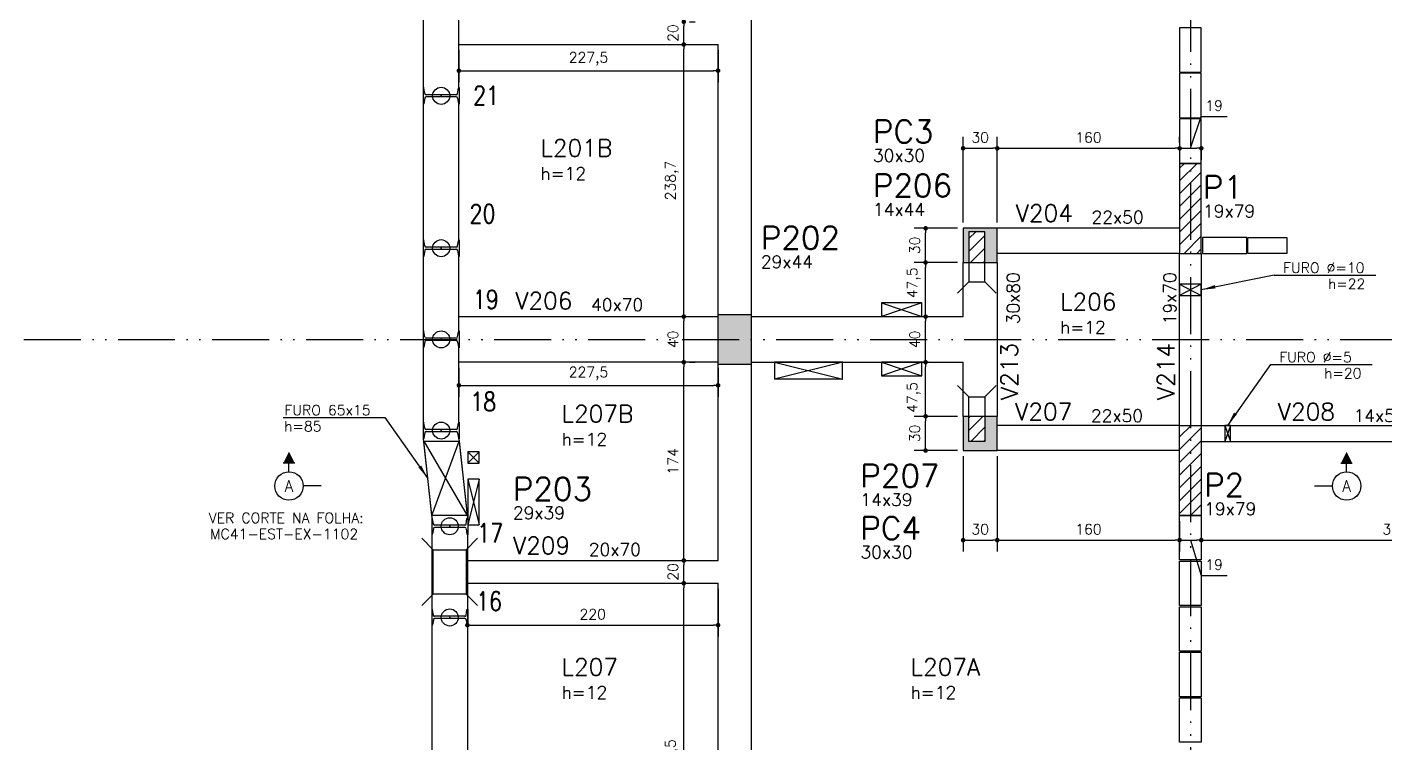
# Model space of a CAD drawing. Extents: x -15987 to 10579, y -7737 to -1189.
# Drawn here: x 5843 to 7035, y -6943 to -6315 of the extents above; entities that cross this region are included whole.
import ezdxf
from ezdxf.enums import TextEntityAlignment as Align

# ---------------------------------------------------------------- set-up
doc = ezdxf.new("R2010")
doc.units = 0
doc.header["$LTSCALE"] = 25
doc.linetypes.add('ESTILO_TQS_0004', pattern=[3.3, 2, -0.4, 0.05, -0.4, 0.05, -0.4])
for name, color, linetype in [('COTA', 1, 'Continuous'), ('EIXOS', 1, 'ESTILO_TQS_0004'), ('H2', 252, 'Continuous'), ('L-D', 2, 'Continuous'), ('L-N', 4, 'Continuous'), ('Linha_fina', 1, 'Continuous'), ('Linha_media', 4, 'Continuous'), ('ORELHA', 1, 'Continuous'), ('P-D', 2, 'Continuous'), ('P-S', 5, 'Continuous'), ('PENA_01', 1, 'Continuous'), ('Pena_1', 1, 'Continuous'), ('PIL-N', 4, 'Continuous'), ('PROJ', 252, 'Continuous'), ('SOLO-FUNDAÇOES', 7, 'Continuous'), ('SOLOD-TEXTO-007', 7, 'Continuous'), ('T1', 2, 'Continuous'), ('VIG-D', 2, 'Continuous'), ('VIG-N', 4, 'Continuous'), ('VIGA', 3, 'Continuous')]:
    doc.layers.add(name, color=color, linetype=linetype)
doc.styles.add('COTA', font='romans.shx')
doc.styles.add('ROMANS', font='ROMANS')
doc.styles.get("Standard").update_dxf_attribs({"font": 'romans.shx'})
doc.styles.add('Texto1', font='romans.shx', dxfattribs={"height": 9})
doc.dimstyles.new('forma', dxfattribs={"dimscale": 5, "dimtxt": 1.8, "dimasz": 0.8, "dimexe": 2, "dimexo": 1, "dimgap": 1, "dimtad": 1, "dimdec": 1, "dimzin": 9, "dimtxsty": 'COTA', "dimblk1": 'DOT', "dimblk2": 'DOT', "dimsah": 1, "dimcen": 0, "dimdle": 1, "dimclrd": 256, "dimclre": 256, "dimclrt": 2, "dimadec": 0, "dimazin": 0, "dimtfac": 1, "dimtdec": 0, "dimtmove": 0, "dimatfit": 3, "dimfxl": 1, "dimtolj": 1, "dimtzin": 0, "dimarcsym": 0})
pattern_1 = [(45, (2000, -1000), (-5.61266, 5.61266), [])]
pattern_2 = [(45, (6655, -891), (-5.61266, 5.61266), [])]

# ---------------------------------------------------------------- blocks, each defined once
blk = doc.blocks.new('A$Cfd6049db')
at = {"layer": 'PROJ'}
for points in [[(-2835.9, -695), (-2835.9, -734), (-2816.9, -734), (-2816.9, -695), (-2835.9, -695)], [(-2835.9, -735), (-2835.9, -774), (-2816.9, -774), (-2816.9, -735), (-2835.9, -735)], [(-2835.9, -775), (-2835.9, -814), (-2816.9, -814), (-2816.9, -775), (-2835.9, -775)], [(-2776.9, -879), (-2815.9, -879), (-2815.9, -893), (-2776.9, -893), (-2776.9, -879)], [(-2775.9, -879), (-2741.9, -879), (-2741.9, -893), (-2775.9, -893), (-2775.9, -879)], [(-2835.9, -1162), (-2835.9, -1123), (-2816.9, -1123), (-2816.9, -1162), (-2835.9, -1162)], [(-2835.9, -1202), (-2835.9, -1163), (-2816.9, -1163), (-2816.9, -1202), (-2835.9, -1202)], [(-2835.9, -1242), (-2835.9, -1203), (-2816.9, -1203), (-2816.9, -1242), (-2835.9, -1242)], [(-2835.9, -1282), (-2835.9, -1243), (-2816.9, -1243), (-2816.9, -1282), (-2835.9, -1282)], [(-2835.9, -1322), (-2835.9, -1283), (-2816.9, -1283), (-2816.9, -1322), (-2835.9, -1322)]]:
    blk.add_lwpolyline(points, dxfattribs=at)
blk = doc.blocks.new('seção_esq')
at = {"layer": 'Linha_media'}
for p, q in [((1, 4), (-1, 4)), ((0, 2.5), (0, 4)), ((5.62, 0), (2.5, 0))]:
    blk.add_line(p, q, dxfattribs=at)
blk.add_circle((0, 0), 2.5, dxfattribs=at)
blk.add_solid([(1, 4), (0, 6), (-1, 4)], dxfattribs=at)
blk = doc.blocks.new('seção_dir')
at = {"layer": 'Linha_media'}
for p, q in [((-1, 4), (1, 4)), ((0, 2.5), (0, 4)), ((-5.62, 0), (-2.5, 0))]:
    blk.add_line(p, q, dxfattribs=at)
blk.add_circle((0, 0), 2.5, dxfattribs=at)
blk.add_solid([(-1, 4), (0, 6), (1, 4)], dxfattribs=at)
blk = doc.blocks.new('atrib_seção')
at = {"layer": 'Linha_media', "style": 'ROMANS'}
blk.add_attdef('X', text='', height=2, dxfattribs=at).set_placement((0, 0), align=Align.MIDDLE)
blk = doc.blocks.new('_Dot')
at = {"color": 0, "linetype": 'ByBlock', "lineweight": -2}
blk.add_line((-0.5, 0), (-1, 0), dxfattribs=at)
at = {"color": 0, "linetype": 'ByBlock', "const_width": 0.5}
blk.add_lwpolyline([(-0.25, 0, 1), (0.25, 0, 1)], format="xyb", close=True, dxfattribs=at)
blk = doc.blocks.new('*D76')
at = {"layer": 'COTA', "lineweight": -2, "transparency": 16777216}
for p, q in [((6664.5, -6691.6), (6664.5, -6775.2)), ((6694.5, -6691.6), (6694.5, -6775.2)), ((6668.5, -6765.2), (6690.5, -6765.2))]:
    blk.add_line(p, q, dxfattribs=at)
at = {"layer": 'Defpoints', "color": 0, "transparency": 16777216}
for p in [(6664.5, -6686.6), (6694.5, -6686.6), (6694.5, -6765.2)]:
    blk.add_point(p, dxfattribs=at)
at = {"layer": 'COTA', "lineweight": -2, "transparency": 16777216, "xscale": 4, "yscale": 4, "zscale": 4, "rotation": 180}
blk.add_blockref('_Dot', (6664.5, -6765.2), dxfattribs=at)
at = {"layer": 'COTA', "lineweight": -2, "transparency": 16777216, "xscale": 4, "yscale": 4, "zscale": 4}
blk.add_blockref('_Dot', (6694.5, -6765.2), dxfattribs=at)
at = {"layer": 'COTA', "color": 2, "transparency": 16777216, "insert": (6679.5, -6755.7), "char_height": 9, "attachment_point": 5, "style": 'COTA'}
blk.add_mtext('\\A1;30 ', dxfattribs=at)
blk = doc.blocks.new('*D77')
at = {"layer": 'COTA', "lineweight": -2, "transparency": 16777216}
for p, q in [((6694.5, -6691.6), (6694.5, -6775.2)), ((6854.5, -6748.6), (6854.5, -6775.2)), ((6698.5, -6765.2), (6850.5, -6765.2))]:
    blk.add_line(p, q, dxfattribs=at)
at = {"layer": 'Defpoints', "color": 0, "transparency": 16777216}
for p in [(6694.5, -6686.6), (6854.5, -6743.6), (6854.5, -6765.2)]:
    blk.add_point(p, dxfattribs=at)
at = {"layer": 'COTA', "lineweight": -2, "transparency": 16777216, "xscale": 4, "yscale": 4, "zscale": 4, "rotation": 180}
blk.add_blockref('_Dot', (6694.5, -6765.2), dxfattribs=at)
at = {"layer": 'COTA', "lineweight": -2, "transparency": 16777216, "xscale": 4, "yscale": 4, "zscale": 4}
blk.add_blockref('_Dot', (6854.5, -6765.2), dxfattribs=at)
at = {"layer": 'COTA', "color": 2, "transparency": 16777216, "insert": (6774.5, -6755.7), "char_height": 9, "attachment_point": 5, "style": 'COTA'}
blk.add_mtext('\\A1;160 ', dxfattribs=at)
blk = doc.blocks.new('*D78')
at = {"layer": 'COTA', "lineweight": -2, "transparency": 16777216}
for p, q in [((6854.5, -6748.6), (6854.5, -6775.2)), ((6873.5, -6748.6), (6873.5, -6775.2)), ((6858.5, -6765.2), (6869.5, -6765.2)), ((6864, -6765.2), (6873.3, -6796.2)), ((6873.3, -6796.2), (6896.2, -6796.2))]:
    blk.add_line(p, q, dxfattribs=at)
at = {"layer": 'Defpoints', "color": 0, "transparency": 16777216}
for p in [(6854.5, -6743.6), (6873.5, -6743.6), (6873.5, -6765.2)]:
    blk.add_point(p, dxfattribs=at)
at = {"layer": 'COTA', "lineweight": -2, "transparency": 16777216, "xscale": 4, "yscale": 4, "zscale": 4, "rotation": 180}
blk.add_blockref('_Dot', (6854.5, -6765.2), dxfattribs=at)
at = {"layer": 'COTA', "lineweight": -2, "transparency": 16777216, "xscale": 4, "yscale": 4, "zscale": 4}
blk.add_blockref('_Dot', (6873.5, -6765.2), dxfattribs=at)
at = {"layer": 'COTA', "color": 2, "transparency": 16777216, "insert": (6884.7, -6786.7), "char_height": 9, "attachment_point": 5, "style": 'COTA'}
blk.add_mtext('\\A1;19 ', dxfattribs=at)
blk = doc.blocks.new('*D79')
at = {"layer": 'COTA', "lineweight": -2, "transparency": 16777216}
for p, q in [((7214.5, -6718.6), (7214.5, -6775.2)), ((6873.5, -6748.6), (6873.5, -6775.2)), ((6877.5, -6765.2), (7210.5, -6765.2))]:
    blk.add_line(p, q, dxfattribs=at)
at = {"layer": 'Defpoints', "color": 0, "transparency": 16777216}
for p in [(7214.5, -6713.6), (6873.5, -6743.6), (7214.5, -6765.2)]:
    blk.add_point(p, dxfattribs=at)
at = {"layer": 'COTA', "lineweight": -2, "transparency": 16777216, "xscale": 4, "yscale": 4, "zscale": 4, "rotation": 180}
blk.add_blockref('_Dot', (6873.5, -6765.2), dxfattribs=at)
at = {"layer": 'COTA', "lineweight": -2, "transparency": 16777216, "xscale": 4, "yscale": 4, "zscale": 4}
blk.add_blockref('_Dot', (7214.5, -6765.2), dxfattribs=at)
at = {"layer": 'COTA', "color": 2, "transparency": 16777216, "insert": (7044, -6755.7), "char_height": 9, "attachment_point": 5, "style": 'COTA'}
blk.add_mtext('\\A1;341 ', dxfattribs=at)
blk = doc.blocks.new('*D81')
at = {"layer": 'COTA', "lineweight": -2, "transparency": 16777216}
for p, q in [((6659.5, -6656.6), (6621.6, -6656.6)), ((6631.6, -6682.6), (6631.6, -6660.6)), ((6659.5, -6686.6), (6621.6, -6686.6))]:
    blk.add_line(p, q, dxfattribs=at)
at = {"layer": 'Defpoints', "color": 0, "transparency": 16777216}
for p in [(6631.6, -6656.6), (6664.5, -6656.6), (6664.5, -6686.6)]:
    blk.add_point(p, dxfattribs=at)
at = {"layer": 'COTA', "lineweight": -2, "transparency": 16777216, "xscale": 4, "yscale": 4, "zscale": 4}
for p, rotation in [((6631.6, -6656.6), 90), ((6631.6, -6686.6), 270)]:
    blk.add_blockref('_Dot', p, dxfattribs=dict(at, rotation=rotation))
at = {"layer": 'COTA', "color": 2, "transparency": 16777216, "insert": (6622.1, -6671.6), "char_height": 9, "attachment_point": 5, "rotation": 90, "style": 'COTA'}
blk.add_mtext('\\A1;30 ', dxfattribs=at)
blk = doc.blocks.new('*D82')
at = {"layer": 'COTA', "lineweight": -2, "transparency": 16777216}
for p, q in [((6633.9, -6609.1), (6621.6, -6609.1)), ((6631.6, -6652.6), (6631.6, -6613.1)), ((6659.5, -6656.6), (6621.6, -6656.6))]:
    blk.add_line(p, q, dxfattribs=at)
at = {"layer": 'Defpoints', "color": 0, "transparency": 16777216}
for p in [(6631.6, -6609.1), (6638.9, -6609.1), (6664.5, -6656.6)]:
    blk.add_point(p, dxfattribs=at)
at = {"layer": 'COTA', "lineweight": -2, "transparency": 16777216, "xscale": 4, "yscale": 4, "zscale": 4}
for p, rotation in [((6631.6, -6609.1), 90), ((6631.6, -6656.6), 270)]:
    blk.add_blockref('_Dot', p, dxfattribs=dict(at, rotation=rotation))
at = {"layer": 'COTA', "color": 2, "transparency": 16777216, "insert": (6621.2, -6640.1), "char_height": 9, "attachment_point": 5, "rotation": 90, "style": 'COTA'}
blk.add_mtext('\\A1;47,5 ', dxfattribs=at)
blk = doc.blocks.new('*D83')
at = {"layer": 'COTA', "lineweight": -2, "transparency": 16777216}
for p, q in [((6631.6, -6605.1), (6631.6, -6573.1)), ((6636.6, -6569.1), (6641.6, -6569.1)), ((6633.9, -6609.1), (6621.6, -6609.1))]:
    blk.add_line(p, q, dxfattribs=at)
at = {"layer": 'Defpoints', "color": 0, "transparency": 16777216}
for p in [(6631.6, -6569.1), (6631.6, -6569.1), (6638.9, -6609.1)]:
    blk.add_point(p, dxfattribs=at)
at = {"layer": 'COTA', "lineweight": -2, "transparency": 16777216, "xscale": 4, "yscale": 4, "zscale": 4}
for p, rotation in [((6631.6, -6569.1), 90), ((6631.6, -6609.1), 270)]:
    blk.add_blockref('_Dot', p, dxfattribs=dict(at, rotation=rotation))
at = {"layer": 'COTA', "color": 2, "transparency": 16777216, "insert": (6622.1, -6589.1), "char_height": 9, "attachment_point": 5, "rotation": 90, "style": 'COTA'}
blk.add_mtext('\\A1;40 ', dxfattribs=at)
blk = doc.blocks.new('*D84')
at = {"layer": 'COTA', "lineweight": -2, "transparency": 16777216}
for p, q in [((6659.5, -6521.6), (6621.6, -6521.6)), ((6631.6, -6565.1), (6631.6, -6525.6)), ((6636.6, -6569.1), (6641.6, -6569.1))]:
    blk.add_line(p, q, dxfattribs=at)
at = {"layer": 'Defpoints', "color": 0, "transparency": 16777216}
for p in [(6631.6, -6521.6), (6664.5, -6521.6), (6631.6, -6569.1)]:
    blk.add_point(p, dxfattribs=at)
at = {"layer": 'COTA', "lineweight": -2, "transparency": 16777216, "xscale": 4, "yscale": 4, "zscale": 4}
for p, rotation in [((6631.6, -6521.6), 90), ((6631.6, -6569.1), 270)]:
    blk.add_blockref('_Dot', p, dxfattribs=dict(at, rotation=rotation))
at = {"layer": 'COTA', "color": 2, "transparency": 16777216, "insert": (6621.2, -6539.5), "char_height": 9, "attachment_point": 5, "rotation": 90, "style": 'COTA'}
blk.add_mtext('\\A1;47,5 ', dxfattribs=at)
blk = doc.blocks.new('*D85')
at = {"layer": 'COTA', "lineweight": -2, "transparency": 16777216}
for p, q in [((6659.5, -6491.6), (6621.6, -6491.6)), ((6631.6, -6517.6), (6631.6, -6495.6)), ((6659.5, -6521.6), (6621.6, -6521.6))]:
    blk.add_line(p, q, dxfattribs=at)
at = {"layer": 'Defpoints', "color": 0, "transparency": 16777216}
for p in [(6631.6, -6491.6), (6664.5, -6491.6), (6664.5, -6521.6)]:
    blk.add_point(p, dxfattribs=at)
at = {"layer": 'COTA', "lineweight": -2, "transparency": 16777216, "xscale": 4, "yscale": 4, "zscale": 4}
for p, rotation in [((6631.6, -6491.6), 90), ((6631.6, -6521.6), 270)]:
    blk.add_blockref('_Dot', p, dxfattribs=dict(at, rotation=rotation))
at = {"layer": 'COTA', "color": 2, "transparency": 16777216, "insert": (6622.1, -6506.6), "char_height": 9, "attachment_point": 5, "rotation": 90, "style": 'COTA'}
blk.add_mtext('\\A1;30 ', dxfattribs=at)
blk = doc.blocks.new('*D86')
at = {"layer": 'COTA', "lineweight": -2, "transparency": 16777216}
for p, q in [((6664.5, -6486.6), (6664.5, -6411.4)), ((6668.5, -6421.4), (6690.5, -6421.4)), ((6694.5, -6486.6), (6694.5, -6411.4))]:
    blk.add_line(p, q, dxfattribs=at)
at = {"layer": 'Defpoints', "color": 0, "transparency": 16777216}
for p in [(6694.5, -6421.4), (6664.5, -6491.6), (6694.5, -6491.6)]:
    blk.add_point(p, dxfattribs=at)
at = {"layer": 'COTA', "lineweight": -2, "transparency": 16777216, "xscale": 4, "yscale": 4, "zscale": 4, "rotation": 180}
blk.add_blockref('_Dot', (6664.5, -6421.4), dxfattribs=at)
at = {"layer": 'COTA', "lineweight": -2, "transparency": 16777216, "xscale": 4, "yscale": 4, "zscale": 4}
blk.add_blockref('_Dot', (6694.5, -6421.4), dxfattribs=at)
at = {"layer": 'COTA', "color": 2, "transparency": 16777216, "insert": (6679.5, -6411.9), "char_height": 9, "attachment_point": 5, "style": 'COTA'}
blk.add_mtext('\\A1;30 ', dxfattribs=at)
blk = doc.blocks.new('*D87')
at = {"layer": 'COTA', "lineweight": -2, "transparency": 16777216}
for p, q in [((6694.5, -6486.6), (6694.5, -6411.4)), ((6698.5, -6421.4), (6850.5, -6421.4)), ((6854.5, -6416.4), (6854.5, -6411.4))]:
    blk.add_line(p, q, dxfattribs=at)
at = {"layer": 'Defpoints', "color": 0, "transparency": 16777216}
for p in [(6854.5, -6421.4), (6854.5, -6421.4), (6694.5, -6491.6)]:
    blk.add_point(p, dxfattribs=at)
at = {"layer": 'COTA', "lineweight": -2, "transparency": 16777216, "xscale": 4, "yscale": 4, "zscale": 4, "rotation": 180}
blk.add_blockref('_Dot', (6694.5, -6421.4), dxfattribs=at)
at = {"layer": 'COTA', "lineweight": -2, "transparency": 16777216, "xscale": 4, "yscale": 4, "zscale": 4}
blk.add_blockref('_Dot', (6854.5, -6421.4), dxfattribs=at)
at = {"layer": 'COTA', "color": 2, "transparency": 16777216, "insert": (6774.5, -6411.9), "char_height": 9, "attachment_point": 5, "style": 'COTA'}
blk.add_mtext('\\A1;160 ', dxfattribs=at)
blk = doc.blocks.new('*D88')
at = {"layer": 'COTA', "lineweight": -2, "transparency": 16777216}
for p, q in [((6864, -6421.4), (6873.3, -6393.4)), ((6873.3, -6393.4), (6896.2, -6393.4)), ((6854.5, -6416.4), (6854.5, -6411.4)), ((6858.5, -6421.4), (6869.5, -6421.4)), ((6873.5, -6421.3), (6873.5, -6431.4))]:
    blk.add_line(p, q, dxfattribs=at)
at = {"layer": 'Defpoints', "color": 0, "transparency": 16777216}
for p in [(6854.5, -6421.4), (6873.5, -6416.3), (6873.5, -6421.4)]:
    blk.add_point(p, dxfattribs=at)
at = {"layer": 'COTA', "lineweight": -2, "transparency": 16777216, "xscale": 4, "yscale": 4, "zscale": 4, "rotation": 180}
blk.add_blockref('_Dot', (6854.5, -6421.4), dxfattribs=at)
at = {"layer": 'COTA', "lineweight": -2, "transparency": 16777216, "xscale": 4, "yscale": 4, "zscale": 4}
blk.add_blockref('_Dot', (6873.5, -6421.4), dxfattribs=at)
at = {"layer": 'COTA', "color": 2, "transparency": 16777216, "insert": (6884.7, -6383.9), "char_height": 9, "attachment_point": 5, "style": 'COTA'}
blk.add_mtext('\\A1;19 ', dxfattribs=at)
blk = doc.blocks.new('ss')
at = {"layer": 'Linha_fina'}
blk.add_solid([(0, 0), (-2.5, -0.29), (-2.5, 0.3)], dxfattribs=at)
blk = doc.blocks.new('perfilW310x52')
at = {"layer": 'PROJ', "linetype": 'Continuous'}
for p, q in [((-0.084, 0.158), (0.064, 0.158)), ((-0.031, 0.144), (-0.076, 0.151)), ((-0.02, 0.132), (-0.02, -0.132)), ((0, 0.132), (0, -0.132)), ((0.011, 0.144), (0.056, 0.151)), ((-0.084, -0.158), (0.064, -0.158)), ((-0.031, -0.144), (-0.076, -0.151)), ((0.011, -0.144), (0.056, -0.151))]:
    blk.add_line(p, q, dxfattribs=at)
at = {"layer": 'PROJ'}
blk.add_circle((-0.01, 0), 0.075, dxfattribs=at)
at = {"layer": 'PROJ', "linetype": 'Continuous'}
for centre, radius, start, end in [((-0.076, 0.158), 0.00749, 180, 270), ((-0.032, 0.132), 0.0125, 0, 81.1582), ((0.012, 0.132), 0.0125, 98.8418, 180), ((0.056, 0.158), 0.00749, 270, 0), ((-0.076, -0.158), 0.00749, 90, 180), ((-0.032, -0.132), 0.0125, 278.8418, 0), ((0.012, -0.132), 0.0125, 180, 261.1582), ((0.056, -0.158), 0.00749, 0, 90)]:
    blk.add_arc(centre, radius, start, end, dxfattribs=at)
at = {"layer": 'PROJ'}
blk.add_point((-0.01, 0), dxfattribs=at)
blk = doc.blocks.new('A$Cef5519e7')
at = {"layer": 'VIGA'}
for points in [[(407.5, -915.2), (407.5, -820)], [(438.5, -915.2), (438.5, -820)], [(407.5, -1049), (407.5, -930)], [(438.5, -1049), (438.5, -930)], [(407.5, -1128.9), (407.5, -1063.6)], [(438.5, -1128.9), (438.5, -1063.6)], [(407.5, -1209), (407.5, -1143.7)], [(438.5, -1209), (438.5, -1143.7)], [(415, -1292.9), (407.5, -1223.7)], [(438.5, -1223.7), (446, -1293)], [(415, -1373), (415, -1307.7)], [(446, -1307.7), (446, -1373)], [(415, -1579), (415, -1387.7)], [(446, -1387.7), (446, -1579)]]:
    blk.add_lwpolyline(points, dxfattribs=at)
at = {"layer": 'SOLO-FUNDAÇOES', "color": 111, "xscale": 100, "yscale": 100, "zscale": 100, "rotation": 270}
for p in [(423, -923.6), (423, -1057.3), (423, -1137.3), (423, -1217.3), (430.5, -1301.3), (430.5, -1381.3)]:
    blk.add_blockref('perfilW310x52', p, dxfattribs=at)
at = {"layer": 'SOLOD-TEXTO-007', "style": 'ROMANS', "width": 0.8}
for s, p in [('21', (451, -930.6)), ('20', (447.9, -1034.3)), ('19', (450.8, -1109.5)), ('18', (448.6, -1199.1)), ('17', (454.6, -1314.4)), ('16', (453.7, -1374.2))]:
    blk.add_text(s, height=16.5, dxfattribs=at).set_placement(p)
blk = doc.blocks.new('*D101')
at = {"layer": 'COTA', "lineweight": -2, "transparency": 16777216}
for p, q in [((6419.4, -7107.6), (6419.4, -6807.1)), ((6424.4, -6803.1), (6429.4, -6803.1)), ((6424.4, -7111.6), (6429.4, -7111.6))]:
    blk.add_line(p, q, dxfattribs=at)
at = {"layer": 'Defpoints', "color": 0, "transparency": 16777216}
for p in [(6419.4, -6803.1), (6419.4, -6803.1), (6419.4, -7111.6)]:
    blk.add_point(p, dxfattribs=at)
at = {"layer": 'COTA', "lineweight": -2, "transparency": 16777216, "xscale": 4, "yscale": 4, "zscale": 4}
for p, rotation in [((6419.4, -6803.1), 90), ((6419.4, -7111.6), 270)]:
    blk.add_blockref('_Dot', p, dxfattribs=dict(at, rotation=rotation))
at = {"layer": 'COTA', "color": 2, "transparency": 16777216, "insert": (6409, -6957.3), "char_height": 9, "attachment_point": 5, "rotation": 90, "style": 'COTA'}
blk.add_mtext('\\A1;308,5 ', dxfattribs=at)
blk = doc.blocks.new('*D102')
at = {"layer": 'COTA', "lineweight": -2, "transparency": 16777216}
for p, q in [((6419.4, -6799.1), (6419.4, -6787.1)), ((6424.4, -6783.1), (6429.4, -6783.1)), ((6424.4, -6803.1), (6429.4, -6803.1))]:
    blk.add_line(p, q, dxfattribs=at)
at = {"layer": 'Defpoints', "color": 0, "transparency": 16777216}
for p in [(6419.4, -6783.1), (6419.4, -6783.1), (6419.4, -6803.1)]:
    blk.add_point(p, dxfattribs=at)
at = {"layer": 'COTA', "lineweight": -2, "transparency": 16777216, "xscale": 4, "yscale": 4, "zscale": 4}
for p, rotation in [((6419.4, -6783.1), 90), ((6419.4, -6803.1), 270)]:
    blk.add_blockref('_Dot', p, dxfattribs=dict(at, rotation=rotation))
at = {"layer": 'COTA', "color": 2, "transparency": 16777216, "insert": (6409.9, -6793.1), "char_height": 9, "attachment_point": 5, "rotation": 90, "style": 'COTA'}
blk.add_mtext('\\A1;20 ', dxfattribs=at)
blk = doc.blocks.new('*D103')
at = {"layer": 'COTA', "lineweight": -2, "transparency": 16777216}
for p, q in [((6414.4, -6609.1), (6409.4, -6609.1)), ((6419.4, -6779.1), (6419.4, -6613.1)), ((6424.4, -6783.1), (6429.4, -6783.1))]:
    blk.add_line(p, q, dxfattribs=at)
at = {"layer": 'Defpoints', "color": 0, "transparency": 16777216}
for p in [(6419.4, -6609.1), (6419.4, -6609.1), (6419.4, -6783.1)]:
    blk.add_point(p, dxfattribs=at)
at = {"layer": 'COTA', "lineweight": -2, "transparency": 16777216, "xscale": 4, "yscale": 4, "zscale": 4}
for p, rotation in [((6419.4, -6609.1), 90), ((6419.4, -6783.1), 270)]:
    blk.add_blockref('_Dot', p, dxfattribs=dict(at, rotation=rotation))
at = {"layer": 'COTA', "color": 2, "transparency": 16777216, "insert": (6409.9, -6696.1), "char_height": 9, "attachment_point": 5, "rotation": 90, "style": 'COTA'}
blk.add_mtext('\\A1;174 ', dxfattribs=at)
blk = doc.blocks.new('*D104')
at = {"layer": 'COTA', "lineweight": -2, "transparency": 16777216}
for p, q in [((6419.4, -6605.1), (6419.4, -6573.1)), ((6424.4, -6569.1), (6429.4, -6569.1)), ((6424.4, -6609.1), (6429.4, -6609.1))]:
    blk.add_line(p, q, dxfattribs=at)
at = {"layer": 'Defpoints', "color": 0, "transparency": 16777216}
for p in [(6419.4, -6569.1), (6419.4, -6569.1), (6419.4, -6609.1)]:
    blk.add_point(p, dxfattribs=at)
at = {"layer": 'COTA', "lineweight": -2, "transparency": 16777216, "xscale": 4, "yscale": 4, "zscale": 4}
for p, rotation in [((6419.4, -6569.1), 90), ((6419.4, -6609.1), 270)]:
    blk.add_blockref('_Dot', p, dxfattribs=dict(at, rotation=rotation))
at = {"layer": 'COTA', "color": 2, "transparency": 16777216, "insert": (6409.9, -6589.1), "char_height": 9, "attachment_point": 5, "rotation": 90, "style": 'COTA'}
blk.add_mtext('\\A1;40 ', dxfattribs=at)
blk = doc.blocks.new('*D105')
at = {"layer": 'COTA', "lineweight": -2, "transparency": 16777216}
for p, q in [((6419.4, -6565.1), (6419.4, -6334.3)), ((6424.4, -6330.3), (6429.4, -6330.3)), ((6424.4, -6569.1), (6429.4, -6569.1))]:
    blk.add_line(p, q, dxfattribs=at)
at = {"layer": 'Defpoints', "color": 0, "transparency": 16777216}
for p in [(6419.4, -6330.3), (6419.4, -6330.3), (6419.4, -6569.1)]:
    blk.add_point(p, dxfattribs=at)
at = {"layer": 'COTA', "lineweight": -2, "transparency": 16777216, "xscale": 4, "yscale": 4, "zscale": 4}
for p, rotation in [((6419.4, -6330.3), 90), ((6419.4, -6569.1), 270)]:
    blk.add_blockref('_Dot', p, dxfattribs=dict(at, rotation=rotation))
at = {"layer": 'COTA', "color": 2, "transparency": 16777216, "insert": (6409, -6449.7), "char_height": 9, "attachment_point": 5, "rotation": 90, "style": 'COTA'}
blk.add_mtext('\\A1;238,7 ', dxfattribs=at)
blk = doc.blocks.new('*D106')
at = {"layer": 'COTA', "lineweight": -2, "transparency": 16777216}
for p, q in [((6424.4, -6310.3), (6429.4, -6310.3)), ((6419.4, -6326.3), (6419.4, -6314.3)), ((6424.4, -6330.3), (6429.4, -6330.3))]:
    blk.add_line(p, q, dxfattribs=at)
at = {"layer": 'Defpoints', "color": 0, "transparency": 16777216}
for p in [(6419.4, -6310.3), (6419.4, -6310.3), (6419.4, -6330.3)]:
    blk.add_point(p, dxfattribs=at)
at = {"layer": 'COTA', "lineweight": -2, "transparency": 16777216, "xscale": 4, "yscale": 4, "zscale": 4}
for p, rotation in [((6419.4, -6310.3), 90), ((6419.4, -6330.3), 270)]:
    blk.add_blockref('_Dot', p, dxfattribs=dict(at, rotation=rotation))
at = {"layer": 'COTA', "color": 2, "transparency": 16777216, "insert": (6409.9, -6320.3), "char_height": 9, "attachment_point": 5, "rotation": 90, "style": 'COTA'}
blk.add_mtext('\\A1;20 ', dxfattribs=at)
blk = doc.blocks.new('*D108')
at = {"layer": 'COTA', "lineweight": -2, "transparency": 16777216}
for p, q in [((6229.5, -6808.1), (6229.5, -6849.8)), ((6449.5, -6808.1), (6449.5, -6849.8)), ((6233.5, -6839.8), (6445.5, -6839.8))]:
    blk.add_line(p, q, dxfattribs=at)
at = {"layer": 'Defpoints', "color": 0, "transparency": 16777216}
for p in [(6229.5, -6803.1), (6449.5, -6803.1), (6449.5, -6839.8)]:
    blk.add_point(p, dxfattribs=at)
at = {"layer": 'COTA', "lineweight": -2, "transparency": 16777216, "xscale": 4, "yscale": 4, "zscale": 4, "rotation": 180}
blk.add_blockref('_Dot', (6229.5, -6839.8), dxfattribs=at)
at = {"layer": 'COTA', "lineweight": -2, "transparency": 16777216, "xscale": 4, "yscale": 4, "zscale": 4}
blk.add_blockref('_Dot', (6449.5, -6839.8), dxfattribs=at)
at = {"layer": 'COTA', "color": 2, "transparency": 16777216, "insert": (6339.5, -6830.3), "char_height": 9, "attachment_point": 5, "style": 'COTA'}
blk.add_mtext('\\A1;220 ', dxfattribs=at)
blk = doc.blocks.new('*D109')
at = {"layer": 'COTA', "lineweight": -2, "transparency": 16777216}
for p, q in [((6222, -6614.1), (6222, -6639.4)), ((6449.5, -6614.1), (6449.5, -6639.4)), ((6226, -6629.4), (6445.5, -6629.4))]:
    blk.add_line(p, q, dxfattribs=at)
at = {"layer": 'Defpoints', "color": 0, "transparency": 16777216}
for p in [(6222, -6609.1), (6449.5, -6609.1), (6449.5, -6629.4)]:
    blk.add_point(p, dxfattribs=at)
at = {"layer": 'COTA', "lineweight": -2, "transparency": 16777216, "xscale": 4, "yscale": 4, "zscale": 4, "rotation": 180}
blk.add_blockref('_Dot', (6222, -6629.4), dxfattribs=at)
at = {"layer": 'COTA', "lineweight": -2, "transparency": 16777216, "xscale": 4, "yscale": 4, "zscale": 4}
blk.add_blockref('_Dot', (6449.5, -6629.4), dxfattribs=at)
at = {"layer": 'COTA', "color": 2, "transparency": 16777216, "insert": (6335.8, -6619.1), "char_height": 9, "attachment_point": 5, "style": 'COTA'}
blk.add_mtext('\\A1;227,5 ', dxfattribs=at)
blk = doc.blocks.new('*D110')
at = {"layer": 'COTA', "lineweight": -2, "transparency": 16777216}
for p, q in [((6222, -6335.3), (6222, -6363.3)), ((6449.5, -6335.3), (6449.5, -6363.3)), ((6226, -6353.3), (6445.5, -6353.3))]:
    blk.add_line(p, q, dxfattribs=at)
at = {"layer": 'Defpoints', "color": 0, "transparency": 16777216}
for p in [(6222, -6330.3), (6449.5, -6330.3), (6449.5, -6353.3)]:
    blk.add_point(p, dxfattribs=at)
at = {"layer": 'COTA', "lineweight": -2, "transparency": 16777216, "xscale": 4, "yscale": 4, "zscale": 4, "rotation": 180}
blk.add_blockref('_Dot', (6222, -6353.3), dxfattribs=at)
at = {"layer": 'COTA', "lineweight": -2, "transparency": 16777216, "xscale": 4, "yscale": 4, "zscale": 4}
blk.add_blockref('_Dot', (6449.5, -6353.3), dxfattribs=at)
at = {"layer": 'COTA', "color": 2, "transparency": 16777216, "insert": (6335.8, -6343), "char_height": 9, "attachment_point": 5, "style": 'COTA'}
blk.add_mtext('\\A1;227,5 ', dxfattribs=at)

msp = doc.modelspace()

# ---------------------------------------------------------------- hatches: boundary and pattern name
at = {"layer": 'COTA'}
h = msp.add_hatch(dxfattribs=at)
h.set_pattern_fill('ANSI31', color=256, scale=2.5)
h.set_pattern_definition(pattern_2)
h.paths.add_polyline_path([(6854.52, -6513.6), (6873.52, -6513.6), (6873.52, -6434.6), (6854.52, -6434.6)])
h = msp.add_hatch(dxfattribs=at)
h.set_pattern_fill('ANSI31', color=256, scale=2.5)
h.set_pattern_definition(pattern_1)
h.paths.add_polyline_path([(6683.52, -6494.6), (6669.52, -6494.6), (6669.52, -6521.6), (6683.52, -6521.6)])
h = msp.add_hatch(dxfattribs=at)
h.set_pattern_fill('ANSI31', color=256, scale=2.5)
h.set_pattern_definition(pattern_1)
h.paths.add_polyline_path([(6683.52, -6656.6), (6669.52, -6656.6), (6669.52, -6678.6), (6683.52, -6678.6)])
h = msp.add_hatch(dxfattribs=at)
h.set_pattern_fill('ANSI31', color=256, scale=2.5)
h.set_pattern_definition(pattern_2)
h.paths.add_polyline_path([(6854.52, -6664.6), (6873.52, -6664.6), (6873.52, -6743.6), (6854.52, -6743.6)])
at = {"layer": 'H2'}
for points in [[(6669.52, -6521.6), (6669.52, -6494.6), (6683.52, -6494.6), (6683.52, -6521.6), (6694.52, -6521.6), (6694.52, -6491.6), (6664.52, -6491.6), (6664.52, -6521.6)], [(6449.52, -6567.1), (6478.52, -6567.1), (6478.52, -6611.1), (6449.52, -6611.1)], [(6683.52, -6656.6), (6683.52, -6678.6), (6669.52, -6678.6), (6669.52, -6656.6), (6664.52, -6656.6), (6664.52, -6686.6), (6694.52, -6686.6), (6694.52, -6656.6)]]:
    msp.add_hatch(color=256, dxfattribs=at).paths.add_polyline_path(points)

# ---------------------------------------------------------------- linework, layer by layer
at = {"layer": 'EIXOS'}
for p, q in [((6864.02, -5461.86), (6864.02, -7689.12)), ((5427.92, -6589.1), (9672.89, -6589.1))]:
    msp.add_line(p, q, dxfattribs=at)
at = {"layer": 'Linha_fina'}
for p, q in [((6937.59, -6532.72), (6873.52, -6545.64)), ((6937.59, -6532.72), (7026.72, -6532.72)), ((6934.19, -6611.17), (6896.52, -6664.58)), ((6934.19, -6611.17), (7023.33, -6611.17)), ((6067.96, -6657.65), (6157.09, -6657.65)), ((6157.09, -6657.65), (6194.76, -6711.06))]:
    msp.add_line(p, q, dxfattribs=at)
at = {"layer": 'ORELHA', "linetype": 'Continuous'}
for points in [[(6669.52, -6538.6), (6659.52, -6548.6)], [(6683.52, -6538.6), (6693.52, -6548.6)], [(6669.52, -6639.6), (6659.52, -6629.6)], [(6683.52, -6639.6), (6693.52, -6629.6)], [(6199.52, -6773.6), (6189.52, -6763.6)], [(6228.52, -6773.6), (6238.52, -6763.6)], [(6199.52, -6812.6), (6189.52, -6822.6)], [(6228.52, -6812.6), (6238.52, -6822.6)]]:
    msp.add_lwpolyline(points, dxfattribs=at)
at = {"layer": 'P-S'}
for points in [[(6854.52, -6513.6), (6873.52, -6513.6), (6873.52, -6434.6), (6854.52, -6434.6), (6854.52, -6513.6)], [(6664.52, -6521.6), (6694.52, -6521.6), (6694.52, -6491.6), (6664.52, -6491.6), (6664.52, -6521.6)], [(6669.52, -6538.6), (6683.52, -6538.6), (6683.52, -6494.6), (6669.52, -6494.6), (6669.52, -6538.6)], [(6449.52, -6567.1), (6478.52, -6567.1), (6478.52, -6611.1), (6449.52, -6611.1), (6449.52, -6567.1)], [(6669.52, -6639.6), (6683.52, -6639.6), (6683.52, -6678.6), (6669.52, -6678.6), (6669.52, -6639.6)], [(6664.52, -6686.6), (6694.52, -6686.6), (6694.52, -6656.6), (6664.52, -6656.6), (6664.52, -6686.6)], [(6854.52, -6664.6), (6873.52, -6664.6), (6873.52, -6743.6), (6854.52, -6743.6), (6854.52, -6664.6)], [(6199.52, -6773.6), (6228.52, -6773.6), (6228.52, -6812.6), (6199.52, -6812.6), (6199.52, -6773.6)]]:
    msp.add_lwpolyline(points, dxfattribs=at)
at = {"layer": 'PENA_01'}
for points in [[(6191.24, -6678.46), (6229.3, -6743.73)], [(6198.3, -6743.73), (6222.23, -6678.46)]]:
    msp.add_lwpolyline(points, dxfattribs=at)
at = {"layer": 'Pena_1'}
msp.add_line((6559.02, -6624.1), (6499.02, -6624.1), dxfattribs=at)
for points in [[(6854.52, -6540.64), (6854.52, -6550.64), (6873.52, -6550.64), (6873.52, -6540.64), (6854.52, -6540.64)], [(6854.52, -6540.64), (6873.52, -6550.64)], [(6873.52, -6540.64), (6854.52, -6550.64)], [(6592.89, -6557.1), (6592.89, -6569.1), (6628.26, -6569.1), (6628.26, -6557.1), (6592.89, -6557.1)], [(6592.89, -6557.1), (6628.26, -6569.1)], [(6628.26, -6557.1), (6592.89, -6569.1)], [(6499.02, -6609.1), (6559.02, -6624.1)], [(6559.02, -6609.1), (6499.02, -6624.1)], [(6558.71, -6624.02), (6558.71, -6609.1), (6499.02, -6609.1), (6499.02, -6624.1)], [(6592.89, -6609.1), (6592.89, -6621.1), (6628.26, -6621.1), (6628.26, -6609.1), (6592.89, -6609.1)], [(6592.89, -6609.1), (6628.26, -6621.1)], [(6628.26, -6609.1), (6592.89, -6621.1)], [(6894.03, -6664.6), (6894.03, -6678.61), (6899.03, -6678.6), (6899.03, -6664.61), (6894.03, -6664.61)], [(6894.03, -6664.6), (6899.02, -6678.6)], [(6899.02, -6664.61), (6894.03, -6678.6)], [(6229.82, -6687.68), (6229.82, -6697.68), (6239.82, -6697.68), (6239.82, -6687.68), (6229.82, -6687.68)], [(6229.82, -6687.68), (6239.82, -6697.68)], [(6239.82, -6687.68), (6229.82, -6697.68)], [(6229.8, -6711.71), (6229.8, -6751.71), (6239.8, -6751.71), (6239.8, -6711.71), (6229.8, -6711.71)], [(6229.8, -6711.71), (6239.8, -6751.71)], [(6239.8, -6711.71), (6229.8, -6751.71)]]:
    msp.add_lwpolyline(points, dxfattribs=at)
msp.add_lwpolyline([(6191.24, -6678.46), (6222.23, -6678.46), (6229.3, -6743.73), (6198.3, -6743.73)], close=True, dxfattribs=at)
at = {"layer": 'VIGA'}
for p, q in [((6873.52, -6664.6), (7214.52, -6664.6)), ((6873.52, -6678.6), (7214.52, -6678.6))]:
    msp.add_line(p, q, dxfattribs=at)
for points in [[(6478.52, -6066.59), (6478.52, -6567.1)], [(6222.02, -6330.35), (6449.52, -6330.35)], [(6449.52, -6567.1), (6449.52, -6330.35)], [(6854.52, -6491.6), (6694.52, -6491.6)], [(6854.52, -6513.6), (6694.52, -6513.6)], [(6854.52, -6664.6), (6854.52, -6513.6)], [(6873.52, -6513.6), (6873.52, -6664.6)], [(6664.52, -6569.1), (6664.52, -6521.6)], [(6694.52, -6521.6), (6694.52, -6656.6)], [(6222.02, -6569.1), (6449.52, -6569.1)], [(6478.52, -6569.1), (6664.52, -6569.1)], [(6449.52, -6609.1), (6222.02, -6609.1)], [(6449.52, -6783.1), (6449.52, -6611.1)], [(6478.52, -6609.1), (6664.52, -6609.1)], [(6478.52, -6611.1), (6478.52, -7111.59)], [(6664.52, -6656.6), (6664.52, -6609.1)], [(6854.52, -6664.6), (6694.52, -6664.6)], [(6854.52, -6686.6), (6694.52, -6686.6)], [(6229.52, -6783.1), (6449.52, -6783.1)], [(6229.52, -6803.1), (6449.52, -6803.1)], [(6449.52, -7111.6), (6449.52, -6803.1)]]:
    msp.add_lwpolyline(points, dxfattribs=at)

# ---------------------------------------------------------------- block references
msp.add_blockref('A$Cfd6049db', (9690.38, -5620.61))
at = {"layer": 'COTA'}
msp.add_blockref('A$Cef5519e7', (5783.53, -5452.77), dxfattribs=at)
at = {"layer": 'COTA', "yscale": 4.999999999999998, "zscale": 4.999999999999998}
for p, xscale, rotation in [((6873.52, -6545.64), 4.999999999999998, 192.9421031666025), ((6896.52, -6664.58), 4.999999999999998, 236.3440974744763), ((6194.76, -6711.06), -4.999999999999998, 123.6559025255237)]:
    msp.add_blockref('ss', p, dxfattribs=dict(at, xscale=xscale, rotation=rotation))
at = {"layer": 'COTA', "xscale": 5, "yscale": 5, "zscale": 5}
for name, p in [('seção_esq', (6072.95, -6717.7)), ('seção_dir', (7001.05, -6717.7))]:
    msp.add_blockref(name, p, dxfattribs=at)
for p in [(6072.95, -6717.7), (7001.05, -6717.7)]:
    msp.add_blockref('atrib_seção', p, dxfattribs=at).add_auto_attribs({'X': 'A'})

# ---------------------------------------------------------------- texts
at = {"layer": 'L-D'}
for p in [(6293.64, -6449.01), (6749.59, -6583.94), (6312.16, -6682.23), (6312.16, -6904.41), (6618.42, -6904.41)]:
    msp.add_text('h=12', height=11, dxfattribs=at).set_placement(p)
at = {"layer": 'L-N'}
for s, p in [('L201B', (6293.64, -6428.61)), ('L206', (6749.59, -6563.54)), ('L207B', (6312.16, -6661.83)), ('L207', (6312.16, -6884.01)), ('L207A', (6618.42, -6884.01))]:
    msp.add_text(s, height=15, dxfattribs=at).set_placement(p)
at = {"layer": 'P-D', "linetype": 'Continuous'}
for s, p in [('30x30', (6585.41, -6433.21, 0.02)), ('14x44', (6585.41, -6480.59, 0.02)), ('19x79', (6875, -6481.98)), ('29x44', (6487.03, -6526.48, 0.02)), ('14x39', (6574.38, -6735.25, 0.02)), ('29x39', (6269.42, -6746.83, 0.02)), ('19x79', (6876.02, -6743.33)), ('30x30', (6574.38, -6781.26, 0.02))]:
    msp.add_text(s, height=11, dxfattribs=at).set_placement(p)
at = {"layer": 'PIL-N', "linetype": 'Continuous'}
for s, p in [('PC3', (6585.41, -6416.71, 0.02)), ('P206', (6585.41, -6464.09, 0.02)), ('P1', (6875, -6465.48)), ('P202', (6487.03, -6509.98, 0.02)), ('P207', (6574.38, -6718.75, 0.02)), ('P2', (6876.02, -6726.83)), ('P203', (6269.42, -6730.33, 0.02)), ('PC4', (6574.38, -6764.76, 0.02))]:
    msp.add_text(s, height=20, dxfattribs=at).set_placement(p)
at = {"layer": 'T1', "style": 'Texto1'}
for s, p in [('FURO Ø=10', (6945.32, -6530.72)), ('h=22', (6984.65, -6544.84)), ('FURO Ø=5', (6941.92, -6609.17)), ('h=20', (6981.26, -6623.29)), ('FURO 65x15', (6068.97, -6655.65)), ('h=85', (6068.71, -6669.77)), ('VER CORTE NA FOLHA: ', (6002.63, -6750.25)), ('MC41-EST-EX-1102', (6003.66, -6764.32))]:
    msp.add_text(s, height=9, dxfattribs=at).set_placement(p)
at = {"layer": 'VIG-D', "linetype": 'Continuous'}
for s, p in [('22x50', (6777.18, -6487.33, -0.02)), ('40x70', (6338.01, -6564.15, -0.02)), ('22x50', (6776.65, -6661.53, -0.02)), ('14x52', (7007.11, -6661.53, -0.02)), ('20x70', (6336.01, -6778.88, -0.02))]:
    msp.add_text(s, height=11, dxfattribs=at).set_placement(p)
for s, p in [('30x80', (6713.96, -6575.87, -0.02)), ('19x70', (6851.37, -6575.87, -0.02))]:
    msp.add_text(s, height=11, rotation=90, dxfattribs=at).set_placement(p)
at = {"layer": 'VIG-N', "linetype": 'Continuous'}
for s, p in [('V204', (6710.7, -6485.85, -0.02)), ('V206', (6271.53, -6562.67, -0.02)), ('V207', (6710.17, -6660.05, -0.02)), ('V208', (6940.64, -6660.05, -0.02)), ('V209', (6269.54, -6777.4, -0.02))]:
    msp.add_text(s, height=15, dxfattribs=at).set_placement(p)
for s, p in [('V213', (6712.48, -6642.35, -0.02)), ('V214', (6849.89, -6642.35, -0.02))]:
    msp.add_text(s, height=15, rotation=90, dxfattribs=at).set_placement(p)

# ---------------------------------------------------------------- dimensions: what is measured, and where the dimension line sits
at = {"layer": 'COTA'}
for base, p1, p2, picture, middle in [((6419.4, -6310.35), (6419.4, -6330.35), (6419.4, -6310.35), '*D106', (6419.4, -6320.35)), ((6631.6, -6521.6), (6631.6, -6569.1), (6664.52, -6521.6), '*D84', (6631.6, -6539.52)), ((6631.6, -6609.1), (6664.52, -6656.6), (6638.85, -6609.1), '*D82', (6631.6, -6640.09)), ((6419.4, -6783.1), (6419.4, -6803.1), (6419.4, -6783.1), '*D102', (6419.4, -6793.1))]:
    dim = msp.add_linear_dim(base=base, p1=p1, p2=p2, angle=90, dimstyle='forma', override={"dimpost": ' ', "dimtmove": 1}, dxfattribs=at)
    dim.commit()
    dim.dimension.update_dxf_attribs({"geometry": picture, "text_midpoint": middle, "dimtype": 128})
for base, p1, p2, override, picture, middle in [((6449.52, -6353.33), (6222.02, -6330.35), (6449.52, -6330.35), {"dimpost": ' '}, '*D110', (6335.77, -6342.97)), ((6694.52, -6421.4), (6664.52, -6491.6), (6694.52, -6491.6), {"dimpost": ' '}, '*D86', (6679.52, -6411.9)), ((6854.52, -6421.4), (6694.52, -6491.6), (6854.52, -6421.4), {"dimpost": ' ', "dimtmove": 1}, '*D87', (6774.52, -6411.9)), ((6449.52, -6629.42), (6222.02, -6609.1), (6449.52, -6609.1), {"dimpost": ' '}, '*D109', (6335.77, -6619.06)), ((6694.52, -6765.2), (6664.52, -6686.6), (6694.52, -6686.6), {"dimpost": ' '}, '*D76', (6679.52, -6755.7)), ((6854.52, -6765.2), (6694.52, -6686.6), (6854.52, -6743.6), {"dimpost": ' ', "dimtmove": 1}, '*D77', (6774.52, -6755.7)), ((7214.52, -6765.2), (6873.52, -6743.6), (7214.52, -6713.6), {"dimpost": ' ', "dimtmove": 1}, '*D79', (7044.02, -6755.7)), ((6873.52, -6765.2), (6854.52, -6743.6), (6873.52, -6743.6), {"dimpost": ' ', "dimtmove": 1}, '*D78', (6878.32, -6786.7)), ((6449.52, -6839.77), (6229.52, -6803.1), (6449.52, -6803.1), {"dimpost": ' '}, '*D108', (6339.52, -6830.27))]:
    dim = msp.add_linear_dim(base=base, p1=p1, p2=p2, dimstyle='forma', override=override, dxfattribs=at)
    dim.commit()
    dim.dimension.update_dxf_attribs({"geometry": picture, "text_midpoint": middle})
for base, p1, p2, override, picture, middle in [((6419.40383198, -6330.34738149), (6419.40383198, -6569.09738149), (6419.40383198, -6330.34738149), {"dimpost": ' ', "dimtmove": 1}, '*D105', (6409.04668913, -6449.72238149)), ((6631.6, -6491.6), (6664.52, -6521.6), (6664.52, -6491.6), {"dimpost": ' ', "dimtmove": 1}, '*D85', (6622.1, -6506.6)), ((6419.4, -6569.1), (6419.4, -6609.1), (6419.4, -6569.1), {"dimpost": ' ', "dimtmove": 1}, '*D104', (6409.9, -6589.1)), ((6631.6, -6569.1), (6638.85, -6609.1), (6631.6, -6569.1), {"dimpost": ' ', "dimtmove": 1}, '*D83', (6622.1, -6589.1)), ((6419.4, -6609.1), (6419.4, -6783.1), (6419.4, -6609.1), {"dimpost": ' ', "dimtmove": 1}, '*D103', (6409.9, -6696.1)), ((6631.6, -6656.6), (6664.52, -6686.6), (6664.52, -6656.6), {"dimpost": ' '}, '*D81', (6622.1, -6671.6)), ((6419.4, -6803.1), (6419.4, -7111.59), (6419.4, -6803.1), {"dimpost": ' ', "dimtmove": 1}, '*D101', (6409.05, -6957.35))]:
    dim = msp.add_linear_dim(base=base, p1=p1, p2=p2, angle=90, dimstyle='forma', override=override, dxfattribs=at)
    dim.commit()
    dim.dimension.update_dxf_attribs({"geometry": picture, "text_midpoint": middle})
dim = msp.add_linear_dim(base=(6873.52, -6421.4), p1=(6854.52, -6421.4), p2=(6873.52, -6416.25), dimstyle='forma', override={"dimpost": ' ', "dimtmove": 1}, dxfattribs=at)
dim.commit()
dim.dimension.update_dxf_attribs({"geometry": '*D88', "text_midpoint": (6878.32, -6393.43), "dimtype": 128})

doc.saveas('drawing.dxf')
